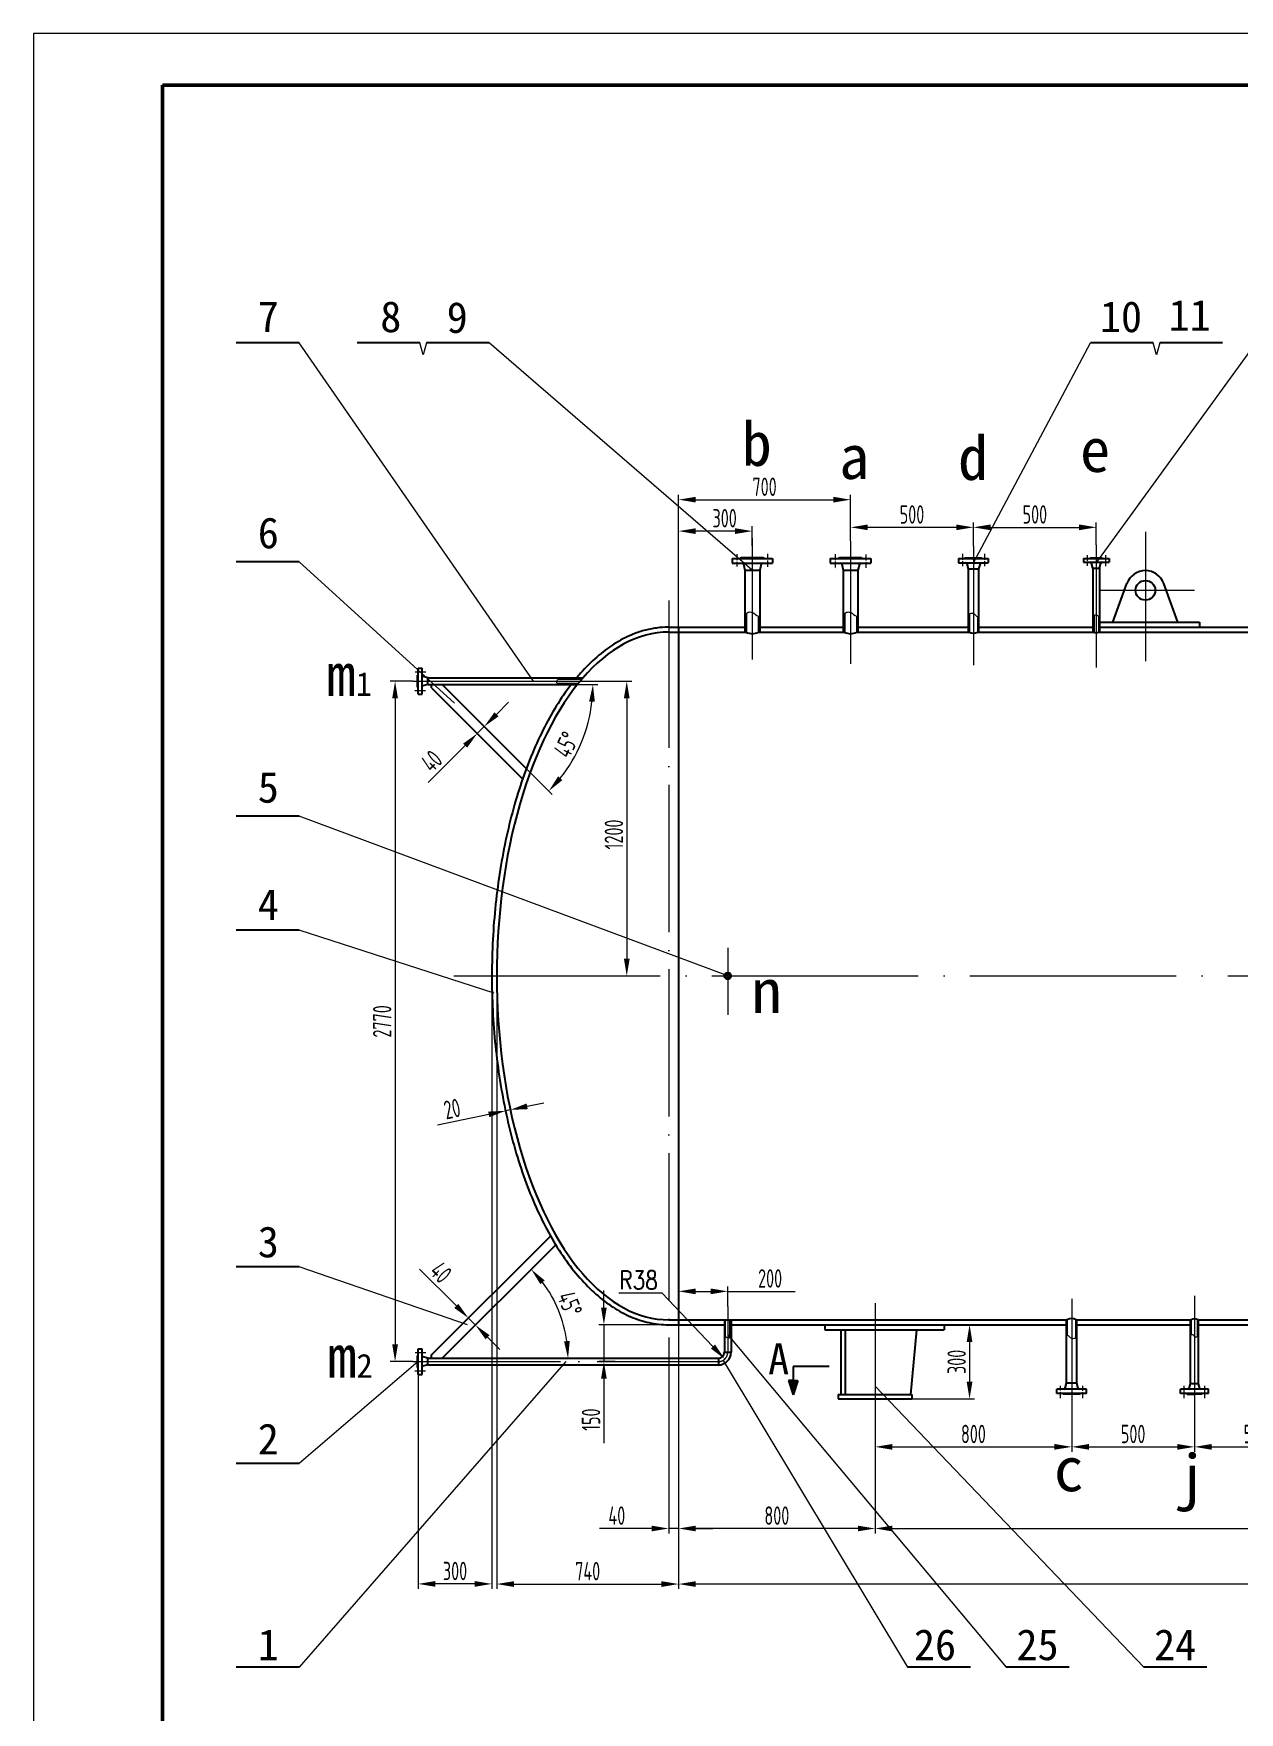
# Model space of a CAD drawing. Header units: inches. Extents: x 5345 to 24396, y -4627 to 8845.
# Drawn here: x 5345 to 10253, y 2011 to 8845 of the extents above; entities that cross this region are included whole.
import ezdxf

# ---------------------------------------------------------------- set-up
doc = ezdxf.new("R2010")
doc.units = ezdxf.units.IN
doc.header["$MEASUREMENT"] = 0
doc.linetypes.add('ACAD_ISO04W100', pattern=[30, 24, -3, 0, -3])
for name, color, linetype, lineweight in [('GSHTK', 7, 'Continuous', 50), ('中心线', 1, 'ACAD_ISO04W100', 13), ('剖面线', 4, 'Continuous', 13), ('图层1', 1, 'ACAD_ISO04W100', 13), ('标注、引线', 3, 'Continuous', 15)]:
    doc.layers.add(name, color=color, linetype=linetype, lineweight=lineweight)
doc.styles.add('HZ', font='txt', dxfattribs={"width": 0.8, "bigfont": 'hztxt'})
doc.styles.get("Standard").update_dxf_attribs({"font": 'isocp.shx', "width": 0.707, "bigfont": 'hztxt.shx'})
doc.styles.add('STYLE1', font='', dxfattribs={"height": 40})
doc.styles.get('STYLE1').set_extended_font_data('SimSun')
doc.dimstyles.new('R1', dxfattribs={"dimtxt": 75, "dimasz": 70, "dimexe": 20, "dimexo": 0.0625, "dimgap": 15, "dimtad": 1, "dimtoh": 1, "dimdec": 4, "dimdsep": 46, "dimtxsty": 'HZ', "dimcen": 0.09, "dimclrd": 1, "dimclre": 1, "dimclrt": 2, "dimadec": 0, "dimazin": 0, "dimtfac": 1, "dimtdec": 4, "dimtofl": 0, "dimtmove": 0, "dimatfit": 3, "dimfxl": 1, "dimtolj": 1, "dimtzin": 0, "dimlwd": 15, "dimlwe": 15, "dimarcsym": 0})
doc.dimstyles.get("Standard").update_dxf_attribs({"dimtxt": 75, "dimasz": 70, "dimexe": 20, "dimexo": 0.0625, "dimgap": 15, "dimtad": 1, "dimdec": 4, "dimdsep": 46, "dimtxsty": 'Standard', "dimcen": 0.09, "dimclrd": 1, "dimclre": 1, "dimclrt": 2, "dimadec": 0, "dimazin": 0, "dimtfac": 1, "dimtdec": 4, "dimtofl": 0, "dimtmove": 0, "dimatfit": 3, "dimfxl": 1, "dimtolj": 1, "dimtzin": 0, "dimlwd": 15, "dimlwe": 15, "dimarcsym": 0})

# ---------------------------------------------------------------- blocks, each defined once
blk = doc.blocks.new('*D5')
at = {"color": 1, "lineweight": 15}
for p, q in [((6889.3, 6208.8), (6796.6, 6208.8)), ((6816.6, 6138.8), (6816.6, 3508.8)), ((6889.3, 3438.8), (6796.6, 3438.8))]:
    blk.add_line(p, q, dxfattribs=at)
at = {"color": 1}
for points in [[(6805, 6138.8), (6828.3, 6138.8), (6816.6, 6208.8)], [(6805, 3508.8), (6828.3, 3508.8), (6816.6, 3438.8)]]:
    blk.add_solid(points, dxfattribs=at)
at = {"layer": 'Defpoints', "color": 0}
for p in [(6889.4, 6208.8), (6816.6, 3438.8), (6889.4, 3438.8)]:
    blk.add_point(p, dxfattribs=at)
at = {"color": 2, "insert": (6764.1, 4823.8), "char_height": 75, "attachment_point": 5, "rotation": 90}
blk.add_mtext('\\A1;2770', dxfattribs=at)
blk = doc.blocks.new('*D6')
at = {"color": 1, "lineweight": 15}
for p, q in [((7700, 6208.8), (7779.6, 6208.8)), ((7759.6, 6138.8), (7759.6, 5078.8)), ((7529.9, 5008.8), (7779.6, 5008.8))]:
    blk.add_line(p, q, dxfattribs=at)
at = {"color": 1}
for points in [[(7747.9, 6138.8), (7771.3, 6138.8), (7759.6, 6208.8)], [(7747.9, 5078.8), (7771.3, 5078.8), (7759.6, 5008.8)]]:
    blk.add_solid(points, dxfattribs=at)
at = {"layer": 'Defpoints', "color": 0}
for p in [(7699.9, 6208.8), (7529.8, 5008.8), (7759.6, 5008.8)]:
    blk.add_point(p, dxfattribs=at)
at = {"color": 2, "insert": (7707.1, 5584.7), "char_height": 75, "attachment_point": 5, "rotation": 90}
blk.add_mtext('\\A1;1200', dxfattribs=at)
blk = doc.blocks.new('*D7')
at = {"color": 1, "lineweight": 15}
for p, q in [((7666.5, 3658.8), (7666.5, 3728.8)), ((7953.9, 3588.8), (7646.5, 3588.8)), ((7666.5, 3588.8), (7666.5, 3438.8)), ((7712.4, 3438.8), (7646.5, 3438.8)), ((7666.5, 3368.8), (7666.5, 3106.3))]:
    blk.add_line(p, q, dxfattribs=at)
at = {"color": 1}
for points in [[(7654.8, 3658.8), (7678.1, 3658.8), (7666.5, 3588.8)], [(7654.8, 3368.8), (7678.1, 3368.8), (7666.5, 3438.8)]]:
    blk.add_solid(points, dxfattribs=at)
at = {"layer": 'Defpoints', "color": 0}
for p in [(7954, 3588.8), (7666.5, 3438.8), (7712.4, 3438.8)]:
    blk.add_point(p, dxfattribs=at)
at = {"color": 2, "insert": (7614, 3202.5), "char_height": 75, "attachment_point": 5, "rotation": 90}
blk.add_mtext('\\A1;150', dxfattribs=at)
blk = doc.blocks.new('*D8')
at = {"color": 1, "lineweight": 15}
for p, q in [((7970.5, 6428.8), (7970.5, 6839.7)), ((8270.5, 6760.1), (8270.5, 6839.7)), ((8200.5, 6819.7), (8040.5, 6819.7))]:
    blk.add_line(p, q, dxfattribs=at)
at = {"color": 1}
for points in [[(8040.5, 6831.4), (8040.5, 6808), (7970.5, 6819.7)], [(8200.5, 6831.4), (8200.5, 6808), (8270.5, 6819.7)]]:
    blk.add_solid(points, dxfattribs=at)
at = {"layer": 'Defpoints', "color": 0}
for p in [(7970.5, 6819.7), (8270.5, 6760), (7970.5, 6428.8)]:
    blk.add_point(p, dxfattribs=at)
at = {"color": 2, "insert": (8158, 6872.2), "char_height": 75, "attachment_point": 5}
blk.add_mtext('\\A1;300', dxfattribs=at)
blk = doc.blocks.new('*D9')
at = {"color": 1, "lineweight": 15}
for p, q in [((7970.5, 6802.5), (7970.5, 6967.7)), ((8040.5, 6947.7), (8600.5, 6947.7)), ((8670.5, 6779.5), (8670.5, 6967.7))]:
    blk.add_line(p, q, dxfattribs=at)
at = {"color": 1}
for points in [[(8040.5, 6959.4), (8040.5, 6936.1), (7970.5, 6947.7)], [(8600.5, 6959.4), (8600.5, 6936.1), (8670.5, 6947.7)]]:
    blk.add_solid(points, dxfattribs=at)
at = {"layer": 'Defpoints', "color": 0}
for p in [(8670.5, 6947.7), (7970.5, 6802.5), (8670.5, 6779.5)]:
    blk.add_point(p, dxfattribs=at)
at = {"color": 2, "insert": (8320.5, 7000.2), "char_height": 75, "attachment_point": 5}
blk.add_mtext('\\A1;700', dxfattribs=at)
blk = doc.blocks.new('*D10')
at = {"color": 1, "lineweight": 15}
for p, q in [((8670.5, 6779.6), (8670.5, 6855.1)), ((9100.5, 6835.1), (8740.5, 6835.1)), ((9170.5, 6758.4), (9170.5, 6855.1))]:
    blk.add_line(p, q, dxfattribs=at)
at = {"color": 1}
for points in [[(8740.5, 6846.8), (8740.5, 6823.5), (8670.5, 6835.1)], [(9100.5, 6846.8), (9100.5, 6823.5), (9170.5, 6835.1)]]:
    blk.add_solid(points, dxfattribs=at)
at = {"layer": 'Defpoints', "color": 0}
for p in [(8670.5, 6835.1), (8670.5, 6779.5), (9170.5, 6758.4)]:
    blk.add_point(p, dxfattribs=at)
at = {"color": 2, "insert": (8920.5, 6887.6), "char_height": 75, "attachment_point": 5}
blk.add_mtext('\\A1;500', dxfattribs=at)
blk = doc.blocks.new('*D11')
at = {"color": 1, "lineweight": 15}
for p, q in [((9170.5, 6806.8), (9170.5, 6855.1)), ((9240.5, 6835.1), (9600.5, 6835.1)), ((9670.5, 6763.3), (9670.5, 6855.1))]:
    blk.add_line(p, q, dxfattribs=at)
at = {"color": 1}
for points in [[(9240.5, 6846.8), (9240.5, 6823.5), (9170.5, 6835.1)], [(9600.5, 6846.8), (9600.5, 6823.5), (9670.5, 6835.1)]]:
    blk.add_solid(points, dxfattribs=at)
at = {"layer": 'Defpoints', "color": 0}
for p in [(9670.5, 6835.1), (9170.5, 6806.8), (9670.5, 6763.3)]:
    blk.add_point(p, dxfattribs=at)
at = {"color": 2, "insert": (9420.5, 6887.6), "char_height": 75, "attachment_point": 5}
blk.add_mtext('\\A1;500', dxfattribs=at)
blk = doc.blocks.new('*D14')
at = {"color": 1, "lineweight": 15}
for p, q in [((7970.5, 3588.7), (7970.5, 2739.4)), ((8770.5, 3115.9), (8770.5, 2739.4)), ((8700.5, 2759.4), (8040.5, 2759.4))]:
    blk.add_line(p, q, dxfattribs=at)
at = {"color": 1}
for points in [[(8040.5, 2771), (8040.5, 2747.7), (7970.5, 2759.4)], [(8700.5, 2771), (8700.5, 2747.7), (8770.5, 2759.4)]]:
    blk.add_solid(points, dxfattribs=at)
at = {"layer": 'Defpoints', "color": 0}
for p in [(7970.5, 3588.8), (8770.5, 3116), (7970.5, 2759.4)]:
    blk.add_point(p, dxfattribs=at)
at = {"color": 2, "insert": (8370.5, 2811.9), "char_height": 75, "attachment_point": 5}
blk.add_mtext('\\A1;800', dxfattribs=at)
blk = doc.blocks.new('*D15')
at = {"color": 1, "lineweight": 15}
for p, q in [((7970.5, 3713.7), (7970.5, 3744.8)), ((8040.5, 3724.8), (8100.5, 3724.8)), ((8170.5, 3663.8), (8170.5, 3744.8)), ((8170.5, 3724.8), (8445.5, 3724.8))]:
    blk.add_line(p, q, dxfattribs=at)
at = {"color": 1}
for points in [[(8040.5, 3736.5), (8040.5, 3713.1), (7970.5, 3724.8)], [(8100.5, 3736.5), (8100.5, 3713.1), (8170.5, 3724.8)]]:
    blk.add_solid(points, dxfattribs=at)
at = {"layer": 'Defpoints', "color": 0}
for p in [(7970.5, 3713.7), (8170.5, 3724.8), (8170.5, 3663.7)]:
    blk.add_point(p, dxfattribs=at)
at = {"color": 2, "insert": (8343, 3777.3), "char_height": 75, "attachment_point": 5}
blk.add_mtext('\\A1;200', dxfattribs=at)
blk = doc.blocks.new('*D16')
at = {"color": 1, "lineweight": 15}
for p, q in [((14670.5, 3183.8), (14670.5, 2739.4)), ((8770.5, 3060.1), (8770.5, 2739.4)), ((8840.5, 2759.4), (14600.5, 2759.4))]:
    blk.add_line(p, q, dxfattribs=at)
at = {"color": 1}
for points in [[(8840.5, 2771), (8840.5, 2747.7), (8770.5, 2759.4)], [(14600.5, 2771), (14600.5, 2747.7), (14670.5, 2759.4)]]:
    blk.add_solid(points, dxfattribs=at)
at = {"layer": 'Defpoints', "color": 0}
for p in [(14670.5, 3183.8), (8770.5, 3060.1), (14670.5, 2759.4)]:
    blk.add_point(p, dxfattribs=at)
at = {"color": 2, "insert": (11720.5, 2811.9), "char_height": 75, "attachment_point": 5}
blk.add_mtext('\\A1;5900', dxfattribs=at)
blk = doc.blocks.new('*D17')
at = {"color": 1, "lineweight": 15}
for p, q in [((9570.5, 3197.6), (9570.5, 3071.7)), ((8770.5, 3115.9), (8770.5, 3071.7)), ((8840.5, 3091.7), (9500.5, 3091.7))]:
    blk.add_line(p, q, dxfattribs=at)
at = {"color": 1}
for points in [[(8840.5, 3103.4), (8840.5, 3080.1), (8770.5, 3091.7)], [(9500.5, 3103.4), (9500.5, 3080.1), (9570.5, 3091.7)]]:
    blk.add_solid(points, dxfattribs=at)
at = {"layer": 'Defpoints', "color": 0}
for p in [(9570.5, 3197.7), (8770.5, 3115.9), (9570.5, 3091.7)]:
    blk.add_point(p, dxfattribs=at)
at = {"color": 2, "insert": (9170.5, 3144.2), "char_height": 75, "attachment_point": 5}
blk.add_mtext('\\A1;800', dxfattribs=at)
blk = doc.blocks.new('*D18')
at = {"color": 1, "lineweight": 15}
for p, q in [((9570.5, 3197.6), (9570.5, 3071.7)), ((10070.5, 3191.5), (10070.5, 3071.7)), ((9640.5, 3091.7), (10000.5, 3091.7))]:
    blk.add_line(p, q, dxfattribs=at)
at = {"color": 1}
for points in [[(9640.5, 3103.4), (9640.5, 3080.1), (9570.5, 3091.7)], [(10000.5, 3103.4), (10000.5, 3080.1), (10070.5, 3091.7)]]:
    blk.add_solid(points, dxfattribs=at)
at = {"layer": 'Defpoints', "color": 0}
for p in [(9570.5, 3197.6), (10070.5, 3191.6), (10070.5, 3091.7)]:
    blk.add_point(p, dxfattribs=at)
at = {"color": 2, "insert": (9820.5, 3144.2), "char_height": 75, "attachment_point": 5}
blk.add_mtext('\\A1;500', dxfattribs=at)
blk = doc.blocks.new('*D19')
at = {"color": 1, "lineweight": 15}
for p, q in [((10570.5, 3262.1), (10570.5, 3071.7)), ((10070.5, 3191.4), (10070.5, 3071.7)), ((10140.5, 3091.7), (10500.5, 3091.7))]:
    blk.add_line(p, q, dxfattribs=at)
at = {"color": 1}
for points in [[(10140.5, 3103.4), (10140.5, 3080.1), (10070.5, 3091.7)], [(10500.5, 3103.4), (10500.5, 3080.1), (10570.5, 3091.7)]]:
    blk.add_solid(points, dxfattribs=at)
at = {"layer": 'Defpoints', "color": 0}
for p in [(10570.5, 3262.2), (10070.5, 3191.5), (10570.5, 3091.7)]:
    blk.add_point(p, dxfattribs=at)
at = {"color": 2, "insert": (10320.5, 3144.2), "char_height": 75, "attachment_point": 5}
blk.add_mtext('\\A1;500', dxfattribs=at)
blk = doc.blocks.new('*D23')
at = {"color": 1, "lineweight": 15}
for p, q in [((7197.6, 4445.2), (6989.6, 4401.6)), ((7265.4, 4463.1), (7270.2, 4440)), ((7285.7, 4463.7), (7266.1, 4459.6)), ((7285, 4467.2), (7289.8, 4444.1)), ((7354.2, 4478.1), (7422.7, 4492.4))]:
    blk.add_line(p, q, dxfattribs=at)
at = {"color": 1}
for points in [[(7195.2, 4456.6), (7200, 4433.8), (7266.1, 4459.6)], [(7351.8, 4489.5), (7356.6, 4466.6), (7285.7, 4463.7)]]:
    blk.add_solid(points, dxfattribs=at)
at = {"layer": 'Defpoints', "color": 0}
for p in [(7265.4, 4463.1), (7266.1, 4459.6), (7285, 4467.3)]:
    blk.add_point(p, dxfattribs=at)
at = {"color": 2, "insert": (7048.6, 4467.6), "char_height": 75, "attachment_point": 5, "rotation": 11.845}
blk.add_mtext('\\A1;20', dxfattribs=at)
blk = doc.blocks.new('*D24')
at = {"color": 1, "lineweight": 15}
blk.add_arc((7008.4, 3452.3), 512.2, 7.83679, 37.16321, dxfattribs=at)
at = {"color": 1}
for points in [[(7407.8, 3754), (7425.4, 3769.3), (7370.6, 3814.4)], [(7527.5, 3522.9), (7504.2, 3521.3), (7520.6, 3452.3)]]:
    blk.add_solid(points, dxfattribs=at)
at = {"layer": 'Defpoints', "color": 0}
for p in [(7470.5, 3914.3), (7503.2, 3584.8), (6950.5, 3452.3), (7008.4, 3452.3), (8132.5, 3452.3)]:
    blk.add_point(p, dxfattribs=at)
at = {"color": 2, "insert": (7528, 3673.4), "char_height": 75, "attachment_point": 5, "rotation": 293.05229}
blk.add_mtext('\\A1;45°', dxfattribs=at)
blk = doc.blocks.new('*D25')
at = {"color": 1, "lineweight": 15}
for p, q in [((7559, 6195.3), (7641.9, 6195.3)), ((7350.7, 5853), (7456.4, 5747.3))]:
    blk.add_line(p, q, dxfattribs=at)
blk.add_arc((7008.4, 6195.3), 613.5, 321.54111, 353.45889, dxfattribs=at)
at = {"color": 1}
for points in [[(7606.3, 6126.1), (7629.6, 6124.7), (7621.9, 6195.3)], [(7497.5, 5806), (7480.1, 5821.5), (7442.2, 5761.5)]]:
    blk.add_solid(points, dxfattribs=at)
at = {"layer": 'Defpoints', "color": 0}
for p in [(6950.5, 6195.3), (7008.4, 6195.3), (7558.9, 6195.3), (7601, 6036.5), (7350.7, 5853)]:
    blk.add_point(p, dxfattribs=at)
at = {"color": 2, "insert": (7513.2, 5950.6), "char_height": 75, "attachment_point": 5, "rotation": 64.13623}
blk.add_mtext('\\A1;45°', dxfattribs=at)
blk = doc.blocks.new('*D26')
at = {"color": 1, "lineweight": 15}
for p, q in [((7229.1, 6073.6), (7278.6, 6123.1)), ((7179.6, 6024.1), (7151.3, 5995.9)), ((7179.5, 6024.2), (7165.4, 6038.3)), ((7101.8, 5946.4), (6951.5, 5796.1)), ((7151.2, 5995.9), (7137.1, 6010))]:
    blk.add_line(p, q, dxfattribs=at)
at = {"color": 1}
for points in [[(7220.8, 6081.9), (7237.3, 6065.4), (7179.6, 6024.1)], [(7093.5, 5954.6), (7110, 5938.1), (7151.3, 5995.9)]]:
    blk.add_solid(points, dxfattribs=at)
at = {"layer": 'Defpoints', "color": 0}
for p in [(7179.6, 6024.1), (7151.3, 5995.9), (7151.3, 5995.9)]:
    blk.add_point(p, dxfattribs=at)
at = {"color": 2, "insert": (6964.8, 5883.6), "char_height": 75, "attachment_point": 5, "rotation": 45}
blk.add_mtext('\\A1;40', dxfattribs=at)
blk = doc.blocks.new('*D27')
at = {"color": 1, "lineweight": 15}
for p, q in [((7065.9, 3665.3), (6915.6, 3815.5)), ((7253.2, 3753.7), (7101.2, 3601.6)), ((7281.5, 3725.4), (7129.5, 3573.3)), ((7143.6, 3587.5), (7115.4, 3615.8)), ((7193.1, 3538), (7242.6, 3488.5))]:
    blk.add_line(p, q, dxfattribs=at)
at = {"color": 1}
for points in [[(7074.1, 3673.5), (7057.6, 3657), (7115.4, 3615.8)], [(7201.4, 3546.2), (7184.9, 3529.7), (7143.6, 3587.5)]]:
    blk.add_solid(points, dxfattribs=at)
at = {"layer": 'Defpoints', "color": 0}
for p in [(7253.3, 3753.7), (7281.6, 3725.4), (7143.6, 3587.5)]:
    blk.add_point(p, dxfattribs=at)
at = {"color": 2, "insert": (7003.1, 3802.3), "char_height": 75, "attachment_point": 5, "rotation": 315}
blk.add_mtext('\\A1;40', dxfattribs=at)
blk = doc.blocks.new('*D42')
at = {"color": 1, "lineweight": 15}
for p, q in [((7970.5, 4031.2), (7970.5, 2513.2)), ((15470.5, 3909.7), (15470.5, 2513.2)), ((15400.5, 2533.2), (8040.5, 2533.2))]:
    blk.add_line(p, q, dxfattribs=at)
at = {"color": 1}
for points in [[(8040.5, 2544.8), (8040.5, 2521.5), (7970.5, 2533.2)], [(15400.5, 2544.8), (15400.5, 2521.5), (15470.5, 2533.2)]]:
    blk.add_solid(points, dxfattribs=at)
at = {"layer": 'Defpoints', "color": 0}
for p in [(7970.5, 4031.2), (15470.5, 3909.7), (7970.5, 2533.2)]:
    blk.add_point(p, dxfattribs=at)
at = {"color": 2, "insert": (11720.5, 2585.7), "char_height": 75, "attachment_point": 5}
blk.add_mtext('\\A1;7500', dxfattribs=at)
blk = doc.blocks.new('*D45')
at = {"color": 1, "lineweight": 15}
for p, q in [((7230.5, 5008.7), (7230.5, 2513.2)), ((7970.5, 3533.1), (7970.5, 2513.2)), ((7300.5, 2533.2), (7900.5, 2533.2))]:
    blk.add_line(p, q, dxfattribs=at)
at = {"color": 1}
for points in [[(7300.5, 2544.8), (7300.5, 2521.5), (7230.5, 2533.2)], [(7900.5, 2544.8), (7900.5, 2521.5), (7970.5, 2533.2)]]:
    blk.add_solid(points, dxfattribs=at)
at = {"layer": 'Defpoints', "color": 0}
for p in [(7230.5, 5008.8), (7970.5, 3533.2), (7970.5, 2533.2)]:
    blk.add_point(p, dxfattribs=at)
at = {"color": 2, "insert": (7600.5, 2585.7), "char_height": 75, "attachment_point": 5}
blk.add_mtext('\\A1;740', dxfattribs=at)
blk = doc.blocks.new('*D46')
at = {"color": 1, "lineweight": 15}
for p, q in [((7930.5, 3506.3), (7930.5, 2739.4)), ((7970.5, 3511.1), (7970.5, 2739.4)), ((7860.5, 2759.4), (7648, 2759.4)), ((7970.5, 2759.4), (7930.5, 2759.4)), ((8040.5, 2759.4), (8110.5, 2759.4))]:
    blk.add_line(p, q, dxfattribs=at)
at = {"color": 1}
for points in [[(7860.5, 2771), (7860.5, 2747.7), (7930.5, 2759.4)], [(8040.5, 2771), (8040.5, 2747.7), (7970.5, 2759.4)]]:
    blk.add_solid(points, dxfattribs=at)
at = {"layer": 'Defpoints', "color": 0}
for p in [(7930.5, 3506.3), (7970.5, 3511.1), (7970.5, 2759.4)]:
    blk.add_point(p, dxfattribs=at)
at = {"color": 2, "insert": (7719.2, 2811.9), "char_height": 75, "attachment_point": 5}
blk.add_mtext('\\A1;40', dxfattribs=at)
blk = doc.blocks.new('*D47')
at = {"color": 1, "lineweight": 15}
for p, q in [((7210.5, 5008.7), (7210.5, 2513.8)), ((6910.5, 3484.1), (6910.5, 2513.8)), ((7140.5, 2533.8), (6980.5, 2533.8))]:
    blk.add_line(p, q, dxfattribs=at)
at = {"color": 1}
for points in [[(6980.5, 2545.5), (6980.5, 2522.2), (6910.5, 2533.8)], [(7140.5, 2545.5), (7140.5, 2522.2), (7210.5, 2533.8)]]:
    blk.add_solid(points, dxfattribs=at)
at = {"layer": 'Defpoints', "color": 0}
for p in [(7210.5, 5008.8), (6910.5, 3484.1), (6910.5, 2533.8)]:
    blk.add_point(p, dxfattribs=at)
at = {"color": 2, "insert": (7060.5, 2586.3), "char_height": 75, "attachment_point": 5}
blk.add_mtext('\\A1;300', dxfattribs=at)
blk = doc.blocks.new('*D50')
at = {"color": 1, "lineweight": 15}
for p, q in [((8984, 3588.8), (9174.8, 3588.8)), ((9154.8, 3518.8), (9154.8, 3356.8)), ((8883.1, 3286.8), (9174.8, 3286.8))]:
    blk.add_line(p, q, dxfattribs=at)
at = {"color": 1}
for points in [[(9143.1, 3518.8), (9166.4, 3518.8), (9154.8, 3588.8)], [(9143.1, 3356.8), (9166.4, 3356.8), (9154.8, 3286.8)]]:
    blk.add_solid(points, dxfattribs=at)
at = {"layer": 'Defpoints', "color": 0}
for p in [(8984, 3588.8), (8883, 3286.8), (9154.8, 3286.8)]:
    blk.add_point(p, dxfattribs=at)
at = {"color": 2, "insert": (9102.3, 3437.8), "char_height": 75, "attachment_point": 5, "rotation": 90}
blk.add_mtext('\\A1;300', dxfattribs=at)
blk = doc.blocks.new('*D76')
at = {"layer": 'Defpoints', "color": 0}
for p in [(8132.5, 3476.8), (8158.7, 3449.3)]:
    blk.add_point(p, dxfattribs=at)
at = {"layer": '剖面线', "color": 1, "lineweight": 15}
for p, q in [((7727.6, 3718.1), (7902.6, 3718.1)), ((7902.6, 3718.1), (8110.4, 3499.9))]:
    blk.add_line(p, q, dxfattribs=at)
at = {"layer": '剖面线', "color": 1}
blk.add_solid([(8118.8, 3508), (8102, 3491.9), (8158.7, 3449.3)], dxfattribs=at)
at = {"layer": '剖面线', "color": 2, "insert": (7807.6, 3770.6), "char_height": 75, "attachment_point": 5, "style": 'HZ'}
blk.add_mtext('\\A1;R38', dxfattribs=at)

msp = doc.modelspace()

# ---------------------------------------------------------------- hatches: boundary and pattern name
h = msp.add_hatch(color=256)
h.paths.add_polyline_path([(8436.98375, 3361.53004), (8417.95755, 3361.53004), (8436.98375, 3303.56694)])
h.paths.add_polyline_path([(8456.00995, 3361.53004), (8436.98375, 3361.53004), (8436.98375, 3303.56694)])

# ---------------------------------------------------------------- linework, layer by layer
for p, q in [((6425.97812, 7586.85728), (6170.32252, 7586.85728)), ((6917.73842, 7586.85728), (6662.08282, 7586.85728)), ((7199.63632, 7586.85728), (6943.98072, 7586.85728)), ((9902.72298, 7586.85728), (9647.06738, 7586.85728)), ((10184.62088, 7586.85728), (9928.96528, 7586.85728)), ((8187.97109, 6708.77672), (8352.97109, 6708.77672)), ((8187.97109, 6708.77672), (8187.97109, 6688.77672)), ((8225.47109, 6711.77672), (8223.10019, 6708.77672)), ((8225.47109, 6711.77672), (8315.47109, 6711.77672)), ((8315.47109, 6711.77672), (8318.6239, 6708.77672)), ((8352.97109, 6708.77672), (8352.97109, 6688.77672)), ((8587.97109, 6708.77672), (8587.97109, 6688.77672)), ((8587.97109, 6708.77672), (8752.97109, 6708.77672)), ((8625.47109, 6711.77672), (8623.10019, 6708.77672)), ((8625.47109, 6711.77672), (8715.47109, 6711.77672)), ((8715.47109, 6711.77672), (8718.6239, 6708.77672)), ((8752.97109, 6708.77672), (8752.97109, 6688.77672)), ((9110.47109, 6708.77672), (9230.47109, 6708.77672)), ((9110.47109, 6708.77672), (9110.47109, 6690.77672)), ((9135.97109, 6710.77672), (9133.97109, 6708.77672)), ((9135.97109, 6710.77672), (9204.97109, 6710.77672)), ((9204.97109, 6710.77672), (9206.97109, 6708.77672)), ((9230.47109, 6708.77672), (9230.47109, 6690.77672)), ((9617.97109, 6708.77672), (9722.97109, 6708.77672)), ((9617.97109, 6708.77672), (9617.97109, 6692.77672)), ((9646.47109, 6710.77672), (9644.52153, 6708.77672)), ((9646.47109, 6710.77672), (9694.47109, 6710.77672)), ((9694.47109, 6710.77672), (9696.42066, 6708.77672)), ((9722.97109, 6708.77672), (9722.97109, 6692.77672)), ((6425.97812, 6694.50177), (6170.32252, 6694.50177)), ((8187.97109, 6688.77672), (8352.97109, 6688.77672)), ((8234.40363, 6684.96489), (8240.32109, 6660.77672)), ((8240.32109, 6660.77672), (8300.62109, 6660.77672)), ((8240.32109, 6660.77672), (8240.32109, 6408.77672)), ((8306.53856, 6684.96489), (8300.62109, 6660.77672)), ((8300.62109, 6660.77672), (8300.62109, 6408.77672)), ((8587.97109, 6688.77672), (8752.97109, 6688.77672)), ((8634.40363, 6684.96489), (8640.32109, 6660.77672)), ((8640.32109, 6660.77672), (8640.32109, 6408.77672)), ((8640.32109, 6660.77672), (8700.62109, 6660.77672)), ((8706.53856, 6684.96489), (8700.62109, 6660.77672)), ((8700.62109, 6660.77672), (8700.62109, 6408.77672)), ((9110.47109, 6690.77672), (9230.47109, 6690.77672)), ((9143.4479, 6687.04186), (9149.27109, 6666.77672)), ((9149.27109, 6666.77672), (9149.27109, 6408.77672)), ((9149.27109, 6666.77672), (9191.67109, 6666.77672)), ((9197.49428, 6687.04186), (9191.67109, 6666.77672)), ((9191.67109, 6666.77672), (9191.67109, 6408.77672)), ((9617.97109, 6692.77672), (9722.97109, 6692.77672)), ((9656.97109, 6668.77672), (9651.27123, 6689.82238)), ((9656.97109, 6668.77672), (9656.97109, 6408.77672)), ((9656.97109, 6668.77672), (9683.97109, 6668.77672)), ((9683.97109, 6668.77672), (9689.67096, 6689.82238)), ((9683.97109, 6668.77672), (9683.97109, 6408.77672)), ((9737.75928, 6448.77672), (9795.33588, 6606.2485)), ((10003.18291, 6448.77672), (9945.60631, 6606.2485)), ((7930.47109, 6428.77672), (8240.32109, 6428.77672)), ((7970.47109, 6428.77672), (7970.47109, 3588.77672)), ((8245.32109, 6483.01771), (8245.32109, 6408.77672)), ((8295.62109, 6474.12649), (8295.62109, 6408.77672)), ((8300.62109, 6428.77672), (8640.32109, 6428.77672)), ((8645.32109, 6483.01771), (8645.32109, 6408.77672)), ((8695.62109, 6474.12649), (8695.62109, 6408.77672)), ((8700.62109, 6428.77672), (9149.27109, 6428.77672)), ((9152.77109, 6481.19674), (9152.77109, 6408.77672)), ((9188.17109, 6471.89934), (9188.17109, 6408.77672)), ((9191.67109, 6428.77672), (9656.97109, 6428.77672)), ((9660.47109, 6474.90782), (9660.47109, 6408.77672)), ((9680.47109, 6472.92937), (9680.47109, 6408.77672)), ((9683.97109, 6448.77672), (10090.78782, 6448.77672)), ((9683.97109, 6428.77672), (14740.32109, 6428.77672)), ((10090.78782, 6448.77672), (10090.78782, 6428.77672)), ((7930.47109, 6408.77672), (8245.32109, 6408.77672)), ((8295.62109, 6408.77672), (8645.32109, 6408.77672)), ((8695.62109, 6408.77672), (9152.77109, 6408.77672)), ((9188.17109, 6408.77672), (9660.47109, 6408.77672)), ((9680.47109, 6408.77672), (14745.32109, 6408.77672)), ((6908.47122, 6232.77672), (6910.47122, 6234.73862)), ((6908.47122, 6184.77672), (6908.47122, 6232.77672)), ((6910.47122, 6261.27672), (6926.47122, 6261.27672)), ((6910.47122, 6156.27672), (6910.47122, 6261.27672)), ((6926.47122, 6156.27672), (6926.47122, 6261.27672)), ((6950.47122, 6222.27672), (6929.42556, 6227.97658)), ((6950.47122, 6195.27672), (6950.47122, 6222.27672)), ((6950.47122, 6222.27672), (7581.39455, 6222.27672)), ((6908.47122, 6184.77672), (6910.47122, 6182.81481)), ((6910.47122, 6156.27672), (6926.47122, 6156.27672)), ((6950.47122, 6195.27672), (6929.42556, 6189.57685)), ((6950.47122, 6195.27672), (7558.91432, 6195.27672)), ((6965.47122, 6181.66839), (6965.47122, 6195.27672)), ((6965.47122, 6181.66839), (7335.75169, 5811.38793)), ((7008.43144, 6195.27672), (7350.70041, 5853.00775)), ((7477.97048, 6198.77672), (7561.72321, 6198.77672)), ((7479.94893, 6218.77672), (7578.37026, 6218.77672)), ((6425.97812, 5659.68992), (6170.32252, 5659.68992)), ((6425.97812, 5195.17955), (6170.32252, 5195.17955)), ((6965.47122, 3465.88504), (7449.49972, 3949.91354)), ((7008.43144, 3452.27672), (7470.45139, 3914.29667)), ((6425.97812, 3824.46411), (6170.32252, 3824.46411)), ((7930.47109, 3608.77672), (9552.77109, 3608.77672)), ((7930.47109, 3588.77672), (8156.97109, 3588.77672)), ((8156.97109, 3608.77672), (8156.97109, 3476.77672)), ((8160.47109, 3540.02864), (8160.47109, 3608.77672)), ((8180.47109, 3538.0502), (8180.47109, 3608.77672)), ((8183.97109, 3608.77672), (8183.97109, 3476.77672)), ((8183.97109, 3588.77672), (9549.27109, 3588.77672)), ((8565.47109, 3588.77672), (8565.47109, 3568.77672)), ((8565.47109, 3588.77672), (8565.47109, 3568.77672)), ((8565.47109, 3568.77672), (9051.47109, 3568.77672)), ((8565.47109, 3568.77672), (9051.47109, 3568.77672)), ((8565.47109, 3568.77672), (9051.47109, 3568.77672)), ((8630.47109, 3568.77672), (8630.47109, 3304.77672)), ((8630.47109, 3568.77672), (8630.47109, 3304.77672)), ((8648.47109, 3568.77672), (8648.47109, 3304.77672)), ((8648.47109, 3568.77672), (8648.47109, 3304.77672)), ((8916.47109, 3304.77672), (8940.73788, 3568.77672)), ((9051.47109, 3588.77672), (9051.47109, 3568.77672)), ((9549.27109, 3350.77672), (9549.27109, 3608.77672)), ((9552.77109, 3545.6541), (9552.77109, 3608.77672)), ((9588.17109, 3536.35669), (9588.17109, 3608.77672)), ((9588.17109, 3608.77672), (10057.12109, 3608.77672)), ((9591.67109, 3350.77672), (9591.67109, 3608.77672)), ((9591.67109, 3588.77672), (10053.62109, 3588.77672)), ((10053.62109, 3348.77672), (10053.62109, 3608.77672)), ((10057.12109, 3546.82767), (10057.12109, 3608.77672)), ((10083.82109, 3540.00983), (10083.82109, 3608.77672)), ((10083.82109, 3608.77672), (10545.32109, 3608.77672)), ((10087.32109, 3348.77672), (10087.32109, 3608.77672)), ((10087.32109, 3588.77672), (10540.32109, 3588.77672)), ((6910.47122, 3386.27672), (6910.47122, 3491.27672)), ((6910.47122, 3491.27672), (6926.47122, 3491.27672)), ((6926.47122, 3386.27672), (6926.47122, 3491.27672)), ((6908.47122, 3462.77672), (6910.47122, 3464.73862)), ((6908.47122, 3414.77672), (6908.47122, 3462.77672)), ((6950.47122, 3452.27672), (6929.42556, 3457.97658)), ((6950.47122, 3425.27672), (6929.42556, 3419.57685)), ((6950.47122, 3425.27672), (6950.47122, 3452.27672)), ((6950.47122, 3452.27672), (8132.47109, 3452.27672)), ((6950.47122, 3425.27672), (8132.47109, 3425.27672)), ((6965.47122, 3452.27672), (6965.47122, 3465.88504)), ((8132.47109, 3452.27672), (8132.47109, 3425.27672)), ((8156.97109, 3476.77672), (8183.97109, 3476.77672)), ((8582.75075, 3419.49313), (8436.98375, 3419.49313)), ((8436.98375, 3419.49313), (8436.98375, 3303.56694)), ((6908.47122, 3414.77672), (6910.47122, 3412.81481)), ((6910.47122, 3386.27672), (6926.47122, 3386.27672)), ((8436.98375, 3361.53004), (8417.95755, 3361.53004)), ((8417.95755, 3361.53004), (8436.98375, 3303.56694)), ((8456.00995, 3361.53004), (8436.98375, 3303.56694)), ((8436.98375, 3361.53004), (8456.00995, 3361.53004)), ((9543.4479, 3330.51158), (9549.27109, 3350.77672)), ((9591.67109, 3350.77672), (9549.27109, 3350.77672)), ((9597.49428, 3330.51158), (9591.67109, 3350.77672)), ((8620.47109, 3304.77672), (8920.47109, 3304.77672)), ((8620.47109, 3304.77672), (8620.47109, 3286.77672)), ((8620.47109, 3304.77672), (8920.47109, 3304.77672)), ((8620.47109, 3304.77672), (8620.47109, 3286.77672)), ((8620.47109, 3286.77672), (8920.47109, 3286.77672)), ((8620.47109, 3286.77672), (8920.47109, 3286.77672)), ((8920.47109, 3304.77672), (8920.47109, 3286.77672)), ((8920.47109, 3304.77672), (8920.47109, 3286.77672)), ((9630.47109, 3326.77672), (9510.47109, 3326.77672)), ((9510.47109, 3308.77672), (9510.47109, 3326.77672)), ((9630.47109, 3308.77672), (9510.47109, 3308.77672)), ((9535.97109, 3306.77672), (9533.97109, 3308.77672)), ((9604.97109, 3306.77672), (9535.97109, 3306.77672)), ((9604.97109, 3306.77672), (9606.97109, 3308.77672)), ((9630.47109, 3308.77672), (9630.47109, 3326.77672)), ((10012.97109, 3308.77672), (10012.97109, 3326.77672)), ((10127.97109, 3326.77672), (10012.97109, 3326.77672)), ((10127.97109, 3308.77672), (10012.97109, 3308.77672)), ((10038.12561, 3308.77672), (10040.45224, 3306.45009)), ((10040.45224, 3306.45009), (10070.47109, 3306.45009)), ((10048.28824, 3329.69982), (10053.62109, 3348.77672)), ((10087.32109, 3348.77672), (10053.62109, 3348.77672)), ((10100.48995, 3306.45009), (10070.47109, 3306.45009)), ((10092.65395, 3329.69982), (10087.32109, 3348.77672)), ((10102.81658, 3308.77672), (10100.48995, 3306.45009)), ((10127.97109, 3308.77672), (10127.97109, 3326.77672)), ((6425.97812, 3023.34389), (6170.32252, 3023.34389)), ((6425.97812, 2194.30086), (6170.32252, 2194.30086)), ((9158.45373, 2194.30086), (8902.79813, 2194.30086)), ((9559.60451, 2194.30086), (9303.94891, 2194.30086)), ((10119.92152, 2194.30086), (9864.26592, 2194.30086))]:
    msp.add_line(p, q)
for centre, radius in [((9870.47109, 6578.77672), 40), ((8170.47109, 5008.77672), 13.5), ((8170.47109, 5008.77672), 9.5)]:
    msp.add_circle(centre, radius)
for centre, radius, start, end in [((8229.54686, 6683.77672), 5, 13.74699504, 90), ((8311.39533, 6683.77672), 5, 90, 166.25300496), ((8629.54686, 6683.77672), 5, 13.74699504, 90), ((8711.39533, 6683.77672), 5, 90, 166.25300496), ((9138.61061, 6685.77672), 5, 14.656751116, 90), ((9202.33158, 6685.77672), 5, 90, 165.343248884), ((9647.41032, 6688.77672), 4, 15.15406805, 90), ((9693.53187, 6688.77672), 4, 90, 164.84593195), ((9870.47109, 6578.77672), 80, 20.083989793, 159.916010207), ((8270.47109, 6452.28247), 50.2521, 239.968460428, 300.031539572), ((8670.47109, 6452.28247), 50.2521, 239.968460428, 300.031539572), ((9170.47109, 6437.67024), 33.884, 238.508609167, 301.491390833), ((9670.47109, 6424.51377), 18.6455, 237.566367134, 302.433632866), ((6930.47122, 6231.83749), 4, 180, 254.84593195), ((6930.47122, 6185.71594), 4, 105.15406805, 180), ((9570.47109, 3579.8832), 33.884, 58.508609167, 121.491390833), ((10070.47109, 3589.2713), 23.63649, 55.611269692, 124.388730308), ((6930.47122, 3461.83749), 4, 180, 254.84593195), ((6930.47122, 3415.71594), 4, 105.15406805, 180), ((8132.47109, 3476.77672), 24.5, 270, 0), ((8132.47109, 3476.77672), 51.5, 270, 0), ((9538.61061, 3331.77672), 5, 270, 345.343248884), ((9602.33158, 3331.77672), 5, 194.656751116, 270), ((10044.43592, 3330.77672), 4, 270, 344.381906555), ((10096.50626, 3330.77672), 4, 195.618093445, 270)]:
    msp.add_arc(centre, radius, start, end)
msp.add_ellipse((7930.47109, 5008.77672), major_axis=(0, 1400), ratio=0.5, start_param=0, end_param=3.1415926536)
for points, knots in [([(7930.47109, 6428.77672), (7913.59048, 6428.77672), (7896.71004, 6427.62041), (7863.06549, 6423.00828), (7846.30164, 6419.55265), (7812.99768, 6410.37867), (7796.45765, 6404.66059), (7755.45452, 6387.58371), (7731.19195, 6374.8341), (7683.64024, 6344.5626), (7660.3501, 6327.04115), (7614.95017, 6287.46688), (7592.83977, 6265.41389), (7565.9405, 6235.04706), (7560.51309, 6228.73038), (7555.13168, 6222.27672)], [0, 0, 0, 0, 0.0684349139, 0.0684349139, 0.1368698278, 0.1368698278, 0.20530474171, 0.20530474171, 0.30816082686, 0.30816082686, 0.41101691201, 0.41101691201, 0.51387299717, 0.51387299717, 0.54013961518, 0.54013961518, 0.54013961518, 0.54013961518]), ([(7533.5001, 6195.27672), (7525.30396, 6184.6363), (7517.22466, 6173.67032), (7489.29493, 6134.06694), (7470.09361, 6103.75134), (7433.404, 6039.44662), (7415.91581, 6005.45747), (7382.81295, 5934.15572), (7367.1984, 5896.84317), (7337.99035, 5819.27839), (7324.39697, 5779.02626), (7299.36254, 5695.99716), (7287.92157, 5653.22033), (7267.30421, 5565.58384), (7258.12787, 5520.72436), (7242.13076, 5429.38727), (7235.31004, 5382.90985), (7224.0923, 5288.81927), (7219.69532, 5241.2063), (7213.36921, 5145.33946), (7211.44011, 5097.08576), (7210.06917, 5000.43931), (7210.62735, 4952.04673), (7214.22537, 4855.62587), (7217.26522, 4807.59777), (7225.79603, 4712.40523), (7231.28697, 4665.24098), (7244.665, 4572.26605), (7252.55205, 4526.45555), (7270.64374, 4436.66323), (7280.84833, 4392.68159), (7303.47439, 4307.00214), (7315.89578, 4265.3045), (7342.83443, 4184.62347), (7357.35159, 4145.64022), (7388.34285, 4070.78938), (7404.81683, 4034.92188), (7439.56796, 3966.67156), (7457.84498, 3934.28877), (7496.03698, 3873.34263), (7515.95186, 3844.77921), (7557.24609, 3791.7729), (7578.62549, 3767.32982), (7622.66789, 3722.83569), (7645.33127, 3702.78438), (7691.74779, 3667.32298), (7715.50177, 3651.91291), (7763.8749, 3625.96594), (7788.49498, 3615.42996), (7838.3162, 3599.43419), (7863.51712, 3593.97623), (7902.68784, 3589.55956), (7916.57944, 3588.77672), (7930.47109, 3588.77672)], [0.5757530236, 0.5757530236, 0.5757530236, 0.5757530236, 0.6167290823, 0.6167290823, 0.7195851675, 0.7195851675, 0.8224412526, 0.8224412526, 0.9252973378, 0.9252973378, 1.0281534229, 1.0281534229, 1.1310095081, 1.1310095081, 1.2338655932, 1.2338655932, 1.3367216784, 1.3367216784, 1.4395777635, 1.4395777635, 1.5424338487, 1.5424338487, 1.6452899339, 1.6452899339, 1.748146019, 1.748146019, 1.8510021042, 1.8510021042, 1.9538581893, 1.9538581893, 2.0567142745, 2.0567142745, 2.1595703596, 2.1595703596, 2.2624264448, 2.2624264448, 2.3652825299, 2.3652825299, 2.4681386151, 2.4681386151, 2.5709947002, 2.5709947002, 2.6738507854, 2.6738507854, 2.7767068705, 2.7767068705, 2.8795629557, 2.8795629557, 2.9824190408, 2.9824190408, 3.085275126, 3.085275126, 3.1415926536, 3.1415926536, 3.1415926536, 3.1415926536])]:
    msp.add_open_spline(points, degree=3, knots=knots)
at = {"layer": 'GSHTK'}
for p, q in [((5870.21318, 8635.22346), (5870.21318, -4416.69654)), ((24186.41318, 8635.22346), (5870.21318, 8635.22346))]:
    msp.add_line(p, q, dxfattribs=at)
at = {"layer": '中心线', "ltscale": 35}
for p, q in [((8270.47109, 6790.76501), (8270.47109, 6297.61953)), ((8670.47109, 6779.47154), (8670.47109, 6279.50205)), ((9870.47109, 6816.67615), (9870.47109, 6289.81036)), ((9170.47109, 6758.35756), (9170.47109, 6273.46288)), ((9670.47109, 6763.25001), (9670.47109, 6264.92235)), ((9683.97109, 6578.77672), (10070.46461, 6578.77672)), ((6889.39549, 6208.77672), (7773.45027, 6208.77672)), ((8170.47109, 5123.85612), (8170.47109, 4850.1237)), ((7056.13297, 5008.77672), (16806.12286, 5008.77672)), ((9570.47109, 3693.75552), (9570.47109, 3197.69219)), ((10070.47109, 3706.00393), (10070.47109, 3191.56794)), ((8170.47109, 3663.70203), (8170.47109, 3476.77672)), ((10027.97109, 3290.5429), (10027.97109, 3339.51157)), ((10112.97109, 3290.5429), (10112.97109, 3340.43554))]:
    msp.add_line(p, q, dxfattribs=at)
at = {"layer": '中心线', "ltscale": 25}
for p, q in [((7930.47109, 6537.01511), (7930.47109, 3506.33881)), ((8770.47109, 3676.18703), (8770.47109, 3115.98989)), ((6889.39549, 3438.77672), (8132.47109, 3438.77672))]:
    msp.add_line(p, q, dxfattribs=at)
msp.add_arc((8132.47109, 3476.77672), 38, 270, 0, dxfattribs=at)
at = {"layer": '剖面线'}
msp.add_arc((8170.47109, 5008.77672), 12, 262.534637965, 190.231634668, dxfattribs=at)
for points in [[(8240.32109, 6477.12383), (8253.42916, 6489.11318), (8270.47109, 6489.11318), (8295.62109, 6474.12649), (8300.62109, 6474.12649)], [(8640.32109, 6477.12383), (8653.42916, 6489.11318), (8670.47109, 6489.11318), (8695.62109, 6474.12649), (8700.62109, 6474.12649)], [(9149.27109, 6478.65421), (9160.76411, 6485.28971), (9170.47109, 6485.28971), (9188.17109, 6471.89934), (9191.67109, 6471.89934)], [(9656.97109, 6470.43085), (9665.80989, 6478.46465), (9670.47109, 6478.46465), (9680.47109, 6472.92937), (9683.97109, 6472.92937)], [(7482.44745, 6195.27672), (7474.41365, 6204.11551), (7474.41365, 6208.77672), (7479.94893, 6218.77672), (7479.94893, 6222.27672)], [(8183.97109, 3542.52716), (8175.1323, 3534.49337), (8170.47109, 3534.49337), (8160.47109, 3540.02864), (8156.97109, 3540.02864)], [(9591.67109, 3538.89922), (9580.17808, 3532.26372), (9570.47109, 3532.26372), (9552.77109, 3545.6541), (9549.27109, 3545.6541)], [(10087.32109, 3542.86921), (10078.23477, 3537.62322), (10072.40046, 3539.18652), (10063.36319, 3548.22378), (10053.62109, 3544.83262)]]:
    msp.add_spline(points, degree=3, dxfattribs=at)
at = {"layer": '图层1'}
for p, q in [((8207.97109, 6725.2886), (8207.97109, 6675.61976)), ((8332.97109, 6727.85767), (8332.97109, 6672.62247)), ((8607.97109, 6725.56497), (8607.97109, 6667.12371)), ((8732.97109, 6723.96406), (8732.97109, 6668.49884)), ((9125.47109, 6727.30133), (9125.47109, 6677.35364)), ((9215.47109, 6727.01261), (9215.47109, 6676.77619)), ((9632.97109, 6722.49449), (9632.97109, 6678.62965)), ((9707.97109, 6721.58694), (9707.97109, 6677.11705)), ((6897.661, 6246.27672), (6942.13088, 6246.27672)), ((6896.75345, 6171.27672), (6940.61828, 6171.27672)), ((6897.661, 3476.27672), (6942.13088, 3476.27672)), ((6896.75345, 3401.27672), (6940.61828, 3401.27672)), ((9525.47109, 3290.54083), (9525.47109, 3340.77725)), ((9615.47109, 3290.2521), (9615.47109, 3340.1998))]:
    msp.add_line(p, q, dxfattribs=at)
at = {"layer": '标注、引线'}
for p, q in [((24396.41318, 8845.22346), (5345.21318, 8845.22346)), ((5345.21318, 8845.22346), (5345.21318, -4626.69654)), ((7379.71751, 6208.77672), (6425.97812, 7586.85728)), ((6930.85957, 7537.88849), (6917.73842, 7586.85728)), ((6943.98072, 7586.85728), (6930.85957, 7537.88849)), ((8270.47109, 6660.77672), (7199.63632, 7586.85728)), ((9170.47109, 6690.77672), (9647.06738, 7586.85728)), ((9672.70463, 6692.77672), (10321.76079, 7586.85728)), ((9915.84413, 7537.88849), (9902.72298, 7586.85728)), ((9928.96528, 7586.85728), (9915.84413, 7537.88849)), ((7057.95881, 6119.59578), (6425.97812, 6694.50177)), ((8170.47109, 5008.77672), (6425.97812, 5659.68992)), ((7219.65589, 4939.3503), (6425.97812, 5195.17955)), ((7111.65643, 3588.52992), (6425.97812, 3824.46411)), ((8170.47109, 3547.18382), (9303.94891, 2194.30086)), ((7510.93329, 3438.77672), (6425.97812, 2194.30086)), ((6910.47122, 3438.77672), (6425.97812, 3023.34389)), ((8151.44515, 3443.85279), (8902.79813, 2194.30086)), ((8770.47109, 3339.28718), (9864.26592, 2194.30086))]:
    msp.add_line(p, q, dxfattribs=at)

# ---------------------------------------------------------------- texts
at = {"layer": '标注、引线', "style": 'STYLE1'}
for s, height, p in [('7', 126, (6257.74623, 7629.70089)), ('8', 126, (6756.32606, 7629.70089)), ('9', 126, (7026.76515, 7626.58908)), ('10', 126, (9685.45507, 7629.70089)), ('11', 126, (9965.3057, 7635.32184)), ('b', 180, (8227.31251, 7085.6723)), ('d', 180, (9107.87923, 7028.35689)), ('e', 180, (9604.54518, 7060.59916)), ('a', 180, (8624.13987, 7032.11655)), ('6', 126, (6257.74623, 6749.56682)), ('5', 126, (6257.74623, 5714.10913)), ('4', 126, (6257.74623, 5236.69949)), ('n', 180, (8266.83911, 4858.37527)), ('3', 126, (6257.74623, 3863.28453)), ('A', 126, (8334.92366, 3386.54609)), ('2', 126, (6257.74623, 3060.66694)), ('c', 180, (9497.44951, 2911.28655)), ('j', 180, (9995.80213, 2881.30509)), ('1', 126, (6257.74623, 2223.25419)), ('26', 126, (8928.49309, 2223.25419)), ('25', 126, (9345.7652, 2223.25419)), ('24', 126, (9906.08221, 2223.25419))]:
    msp.add_text(s, height=height, dxfattribs=at).set_placement(p)
at = {"layer": '标注、引线', "char_height": 23.328, "width": 467.187754, "attachment_point": 1, "style": 'STYLE1'}
for s, insert in [('{\\H7.5x;m\\H0.5556x;1}', (6537.36292, 6323.59948)), ('{\\H7.5x;m\\H0.5556x;2}', (6540.60891, 3548.30612))]:
    msp.add_mtext(s, dxfattribs=dict(at, insert=insert))

# ---------------------------------------------------------------- dimensions: what is measured, and where the dimension line sits
for base, p1, p2, picture, middle in [((8670.47109, 6947.73154), (7970.47109, 6802.47768), (8670.47109, 6779.47154), '*D9', (8320.47109, 6947.73154)), ((7970.47109, 6819.68422), (8270.47109, 6760.03321), (7970.47109, 6428.77672), '*D8', (8158.00773, 6819.68422))]:
    dim = msp.add_linear_dim(base=base, p1=p1, p2=p2, dimstyle='Standard')
    dim.commit()
    dim.dimension.update_dxf_attribs({"geometry": picture, "text_midpoint": middle, "dimtype": 160})
for base, p1, p2, picture, middle in [((8670.47109, 6835.13245), (9170.47109, 6758.35756), (8670.47109, 6779.53404), '*D10', (8920.47109, 6887.63245)), ((9670.47109, 6835.13245), (9170.47109, 6806.77626), (9670.47109, 6763.25001), '*D11', (9420.47109, 6887.63245)), ((6910.47122, 2533.84255), (7210.47122, 5008.77672), (6910.47122, 3484.13381), '*D47', (7060.47122, 2586.34255)), ((7970.47109, 2533.15138), (7230.47109, 5008.77672), (7970.47109, 3533.17327), '*D45', (7600.47109, 2585.65138)), ((7970.47109, 2533.15138), (15470.47109, 3909.74943), (7970.47109, 4031.21398), '*D42', (11720.47109, 2585.65138)), ((8170.47109, 3724.79121), (7970.47109, 3713.6734), (8170.47109, 3663.70203), '*D15', (8342.97109, 3777.29121)), ((7970.47109, 2759.36236), (8770.47109, 3115.98989), (7970.47109, 3588.77672), '*D14', (8370.47109, 2811.86236)), ((10570.47109, 3091.74225), (10070.47109, 3191.50544), (10570.47109, 3262.16454), '*D19', (10320.47109, 3144.24225)), ((9570.47109, 3091.74225), (8770.47109, 3115.92739), (9570.47109, 3197.69219), '*D17', (9170.47109, 3144.24225)), ((14670.47109, 2759.36236), (8770.47109, 3060.1482), (14670.47109, 3183.83887), '*D16', (11720.47109, 2811.86236)), ((10070.47109, 3091.74225), (9570.47109, 3197.62969), (10070.47109, 3191.56794), '*D18', (9820.47109, 3144.24225))]:
    dim = msp.add_linear_dim(base=base, p1=p1, p2=p2, dimstyle='Standard')
    dim.commit()
    dim.dimension.update_dxf_attribs({"geometry": picture, "text_midpoint": middle})
dim = msp.add_linear_dim(base=(6816.64353, 3438.77672), p1=(6889.39549, 6208.77672), p2=(6889.39549, 3438.77672), angle=90, dimstyle='Standard')
dim.commit()
dim.dimension.update_dxf_attribs({"geometry": '*D5', "text_midpoint": (6764.14353, 4823.77672)})
for base, line1, line2, picture, middle in [((7601.01421, 6036.49464), ((7008.43144, 6195.27672), (7350.70041, 5853.00775)), ((6950.47122, 6195.27672), (7558.91432, 6195.27672)), '*D25', (7560.46764, 5927.65363)), ((7503.1578, 3584.83825), ((6950.47122, 3452.27672), (8132.47109, 3452.27672)), ((7008.43144, 3452.27672), (7470.45139, 3914.29667)), '*D24', (7479.71132, 3652.83097))]:
    dim = msp.add_angular_dim_2l(base=base, line1=line1, line2=line2, dimstyle='Standard')
    dim.commit()
    dim.dimension.update_dxf_attribs({"geometry": picture, "text_midpoint": middle, "dimtype": 162})
dim = msp.add_linear_dim(base=(7759.5963, 5008.77672), p1=(7699.91686, 6208.77672), p2=(7529.84998, 5008.77672), angle=90, dimstyle='Standard')
dim.commit()
dim.dimension.update_dxf_attribs({"geometry": '*D6', "text_midpoint": (7759.5963, 5584.66129), "dimtype": 160})
for p1, p2, distance, picture, middle in [((7179.56592, 6024.14223), (7151.28165, 5995.85796), 0, '*D26', (6964.78224, 5883.60476)), ((7284.95762, 4467.25166), (7265.38353, 4463.14637), 3.63282, '*D23', (7048.60107, 4467.61081))]:
    dim = msp.add_aligned_dim(p1=p1, p2=p2, distance=distance, dimstyle='Standard', override={"dimtofl": 1})
    dim.commit()
    dim.dimension.update_dxf_attribs({"geometry": picture, "text_midpoint": middle})
for base, p1, p2, angle, picture, middle, dimtype in [((7143.64267, 3587.48795), (7253.28453, 3753.69835), (7281.5688, 3725.41408), 315, '*D27', (6965.98209, 3765.14853), 161), ((7666.45419, 3438.77672), (7953.96157, 3588.77672), (7712.42967, 3438.77672), 90, '*D7', (7666.45419, 3202.52672), 160)]:
    dim = msp.add_linear_dim(base=base, p1=p1, p2=p2, angle=angle, dimstyle='Standard', override={"dimtofl": 1})
    dim.commit()
    dim.dimension.update_dxf_attribs({"geometry": picture, "text_midpoint": middle, "dimtype": dimtype})
dim = msp.add_linear_dim(base=(9154.75912, 3286.77672), p1=(8983.95491, 3588.77672), p2=(8883.0251, 3286.77672), angle=90, text='300', dimstyle='Standard')
dim.commit()
dim.dimension.update_dxf_attribs({"geometry": '*D50', "text_midpoint": (9102.25912, 3437.77672)})
dim = msp.add_linear_dim(base=(7970.47109, 2759.36236), p1=(7930.47109, 3506.33881), p2=(7970.47109, 3511.14271), dimstyle='Standard', override={"dimtofl": 1})
dim.commit()
dim.dimension.update_dxf_attribs({"geometry": '*D46', "text_midpoint": (7719.22109, 2759.36236), "dimtype": 160})
at = {"layer": '剖面线'}
dim = msp.add_radius_dim(center=(8132.47109, 3476.77672), mpoint=(8158.68166, 3449.26297), dimstyle='R1', override={"dimtmove": 1}, dxfattribs=at)
dim.commit()
dim.dimension.update_dxf_attribs({"geometry": '*D76', "text_midpoint": (7902.5909, 3718.08649), "dimtype": 164})

doc.saveas('drawing.dxf')
